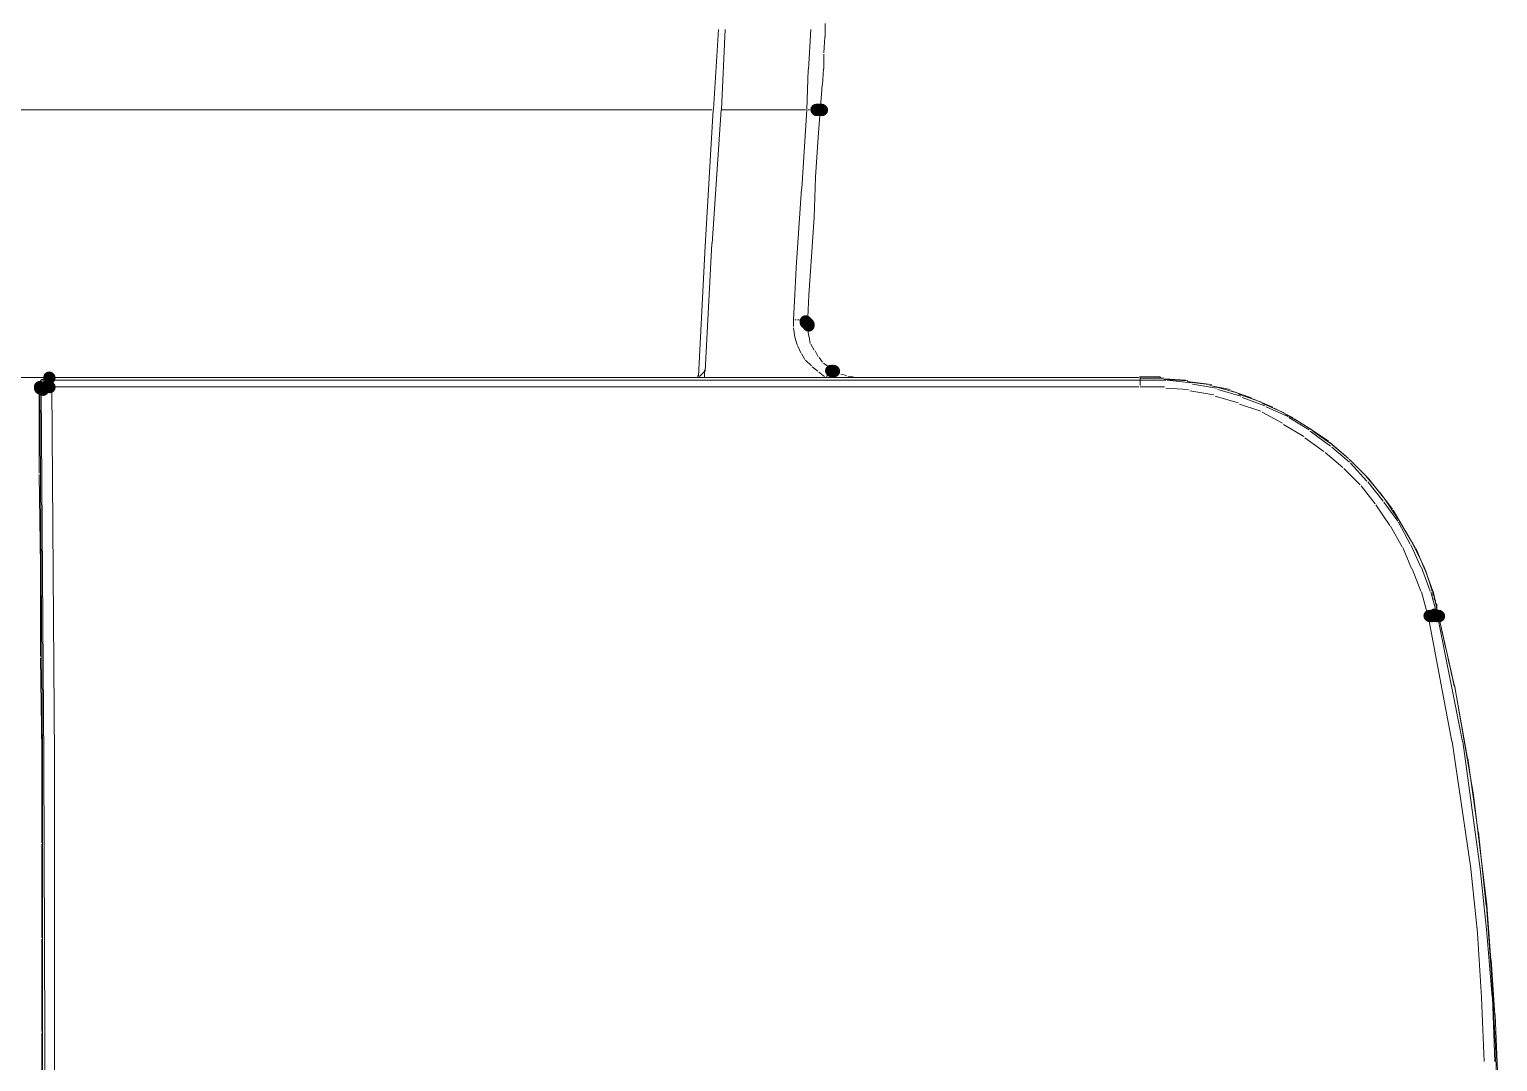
# Model space of a CAD drawing. Header units: millimetres. Extents: x 0 to 297, y 0 to 208.
# Drawn here: x 119.14 to 140.17, y 147.19 to 161.97 of the extents above; entities that cross this region are included whole.
import ezdxf

# ---------------------------------------------------------------- set-up
doc = ezdxf.new("R2010")
doc.units = ezdxf.units.MM

msp = doc.modelspace()

# ---------------------------------------------------------------- hatches: boundary and pattern name
h = msp.add_hatch(color=7)
h.dxf.hatch_style = 2
h.paths.add_polyline_path([(130.535539, 161.948406), (130.535539, 161.775897)])
h = msp.add_hatch(color=7)
h.dxf.hatch_style = 2
h.paths.add_polyline_path([(130.516489, 161.718394), (130.516489, 161.545886)])
h = msp.add_hatch(color=7)
h.dxf.hatch_style = 2
h.paths.add_polyline_path([(130.516489, 161.488383), (130.516489, 161.315875)])
h = msp.add_hatch(color=7)
h.dxf.hatch_style = 2
h.paths.add_polyline_path([(130.497439, 161.258372), (130.497439, 161.085864)])
h = msp.add_hatch(color=7)
edge = h.paths.add_edge_path(flags=0)
edge.add_spline(control_points=[(130.471999, 160.878567), (130.438454, 160.912112), (130.383562, 160.912112), (130.350017, 160.878567), (130.316472, 160.845022), (130.316472, 160.790131), (130.350017, 160.756586), (130.350017, 160.756586), (130.355662, 160.750941), (130.355662, 160.750941), (130.389207, 160.717396), (130.444099, 160.717396), (130.477644, 160.750941), (130.511189, 160.784486), (130.511189, 160.839378), (130.477644, 160.872923), (130.477644, 160.872923), (130.471999, 160.878567), (130.471999, 160.878567)], knot_values=[0, 0, 0, 0, 1, 1, 1, 2, 2, 2, 3, 3, 3, 4, 4, 4, 5, 5, 5, 6, 6, 6, 6], degree=3, periodic=1)
h = msp.add_hatch(color=7)
edge = h.paths.add_edge_path(flags=0)
edge.add_spline(control_points=[(130.491402, 160.878567), (130.457857, 160.912112), (130.402965, 160.912112), (130.36942, 160.878567), (130.335875, 160.845022), (130.335875, 160.790131), (130.36942, 160.756586), (130.36942, 160.756586), (130.375065, 160.750941), (130.375065, 160.750941), (130.40861, 160.717396), (130.463501, 160.717396), (130.497046, 160.750941), (130.530591, 160.784486), (130.530591, 160.839378), (130.497046, 160.872923), (130.497046, 160.872923), (130.491402, 160.878567), (130.491402, 160.878567)], knot_values=[0, 0, 0, 0, 1, 1, 1, 2, 2, 2, 3, 3, 3, 4, 4, 4, 5, 5, 5, 6, 6, 6, 6], degree=3, periodic=1)
h = msp.add_hatch(color=7)
edge = h.paths.add_edge_path(flags=0)
edge.add_spline(control_points=[(130.510452, 160.878567), (130.476907, 160.912112), (130.422015, 160.912112), (130.38847, 160.878567), (130.354925, 160.845022), (130.354925, 160.790131), (130.38847, 160.756586), (130.38847, 160.756586), (130.394115, 160.750941), (130.394115, 160.750941), (130.42766, 160.717396), (130.482551, 160.717396), (130.516096, 160.750941), (130.549641, 160.784486), (130.549641, 160.839378), (130.516096, 160.872923), (130.516096, 160.872923), (130.510452, 160.878567), (130.510452, 160.878567)], knot_values=[0, 0, 0, 0, 1, 1, 1, 2, 2, 2, 3, 3, 3, 4, 4, 4, 5, 5, 5, 6, 6, 6, 6], degree=3, periodic=1)
h = msp.add_hatch(color=7)
edge = h.paths.add_edge_path(flags=0)
edge.add_spline(control_points=[(130.510452, 160.878567), (130.476907, 160.912112), (130.422015, 160.912112), (130.38847, 160.878567), (130.354925, 160.845022), (130.354925, 160.790131), (130.38847, 160.756586), (130.38847, 160.756586), (130.394115, 160.750941), (130.394115, 160.750941), (130.42766, 160.717396), (130.482551, 160.717396), (130.516096, 160.750941), (130.549641, 160.784486), (130.549641, 160.839378), (130.516096, 160.872923), (130.516096, 160.872923), (130.510452, 160.878567), (130.510452, 160.878567)], knot_values=[0, 0, 0, 0, 1, 1, 1, 2, 2, 2, 3, 3, 3, 4, 4, 4, 5, 5, 5, 6, 6, 6, 6], degree=3, periodic=1)
h = msp.add_hatch(color=7)
edge = h.paths.add_edge_path(flags=0)
edge.add_spline(control_points=[(130.529502, 160.878567), (130.495957, 160.912112), (130.441065, 160.912112), (130.40752, 160.878567), (130.373975, 160.845022), (130.373975, 160.790131), (130.40752, 160.756586), (130.40752, 160.756586), (130.413165, 160.750941), (130.413165, 160.750941), (130.44671, 160.717396), (130.501601, 160.717396), (130.535146, 160.750941), (130.568691, 160.784486), (130.568691, 160.839378), (130.535146, 160.872923), (130.535146, 160.872923), (130.529502, 160.878567), (130.529502, 160.878567)], knot_values=[0, 0, 0, 0, 1, 1, 1, 2, 2, 2, 3, 3, 3, 4, 4, 4, 5, 5, 5, 6, 6, 6, 6], degree=3, periodic=1)
h = msp.add_hatch(color=7)
edge = h.paths.add_edge_path(flags=0)
edge.add_spline(control_points=[(130.529502, 160.878567), (130.495957, 160.912112), (130.441065, 160.912112), (130.40752, 160.878567), (130.373975, 160.845022), (130.373975, 160.790131), (130.40752, 160.756586), (130.40752, 160.756586), (130.413165, 160.750941), (130.413165, 160.750941), (130.44671, 160.717396), (130.501601, 160.717396), (130.535146, 160.750941), (130.568691, 160.784486), (130.568691, 160.839378), (130.535146, 160.872923), (130.535146, 160.872923), (130.529502, 160.878567), (130.529502, 160.878567)], knot_values=[0, 0, 0, 0, 1, 1, 1, 2, 2, 2, 3, 3, 3, 4, 4, 4, 5, 5, 5, 6, 6, 6, 6], degree=3, periodic=1)
h = msp.add_hatch(color=7)
edge = h.paths.add_edge_path(flags=0)
edge.add_spline(control_points=[(130.548905, 160.878567), (130.51536, 160.912112), (130.460468, 160.912112), (130.426923, 160.878567), (130.393378, 160.845022), (130.393378, 160.790131), (130.426923, 160.756586), (130.426923, 160.756586), (130.432567, 160.750941), (130.432567, 160.750941), (130.466112, 160.717396), (130.521004, 160.717396), (130.554549, 160.750941), (130.588094, 160.784486), (130.588094, 160.839378), (130.554549, 160.872923), (130.554549, 160.872923), (130.548905, 160.878567), (130.548905, 160.878567)], knot_values=[0, 0, 0, 0, 1, 1, 1, 2, 2, 2, 3, 3, 3, 4, 4, 4, 5, 5, 5, 6, 6, 6, 6], degree=3, periodic=1)
h = msp.add_hatch(color=7)
edge = h.paths.add_edge_path(flags=0)
edge.add_spline(control_points=[(130.548905, 160.878567), (130.51536, 160.912112), (130.460468, 160.912112), (130.426923, 160.878567), (130.393378, 160.845022), (130.393378, 160.790131), (130.426923, 160.756586), (130.426923, 160.756586), (130.432567, 160.750941), (130.432567, 160.750941), (130.466112, 160.717396), (130.521004, 160.717396), (130.554549, 160.750941), (130.588094, 160.784486), (130.588094, 160.839378), (130.554549, 160.872923), (130.554549, 160.872923), (130.548905, 160.878567), (130.548905, 160.878567)], knot_values=[0, 0, 0, 0, 1, 1, 1, 2, 2, 2, 3, 3, 3, 4, 4, 4, 5, 5, 5, 6, 6, 6, 6], degree=3, periodic=1)
h = msp.add_hatch(color=7)
edge = h.paths.add_edge_path(flags=0)
edge.add_spline(control_points=[(130.548905, 160.878567), (130.51536, 160.912112), (130.460468, 160.912112), (130.426923, 160.878567), (130.393378, 160.845022), (130.393378, 160.790131), (130.426923, 160.756586), (130.426923, 160.756586), (130.432567, 160.750941), (130.432567, 160.750941), (130.466112, 160.717396), (130.521004, 160.717396), (130.554549, 160.750941), (130.588094, 160.784486), (130.588094, 160.839378), (130.554549, 160.872923), (130.554549, 160.872923), (130.548905, 160.878567), (130.548905, 160.878567)], knot_values=[0, 0, 0, 0, 1, 1, 1, 2, 2, 2, 3, 3, 3, 4, 4, 4, 5, 5, 5, 6, 6, 6, 6], degree=3, periodic=1)
h = msp.add_hatch(color=7)
h.dxf.hatch_style = 2
h.paths.add_polyline_path([(130.478036, 161.009311), (130.478036, 160.836803)])
h = msp.add_hatch(color=7)
h.dxf.hatch_style = 2
h.paths.add_polyline_path([(130.401483, 159.936161), (130.401483, 159.763653)])
h = msp.add_hatch(color=7)
h.dxf.hatch_style = 2
h.paths.add_polyline_path([(130.382433, 159.361133), (130.382433, 159.188625)])
h = msp.add_hatch(color=7)
h.dxf.hatch_style = 2
h.paths.add_polyline_path([(130.343981, 158.805156), (130.343981, 158.632647)])
h = msp.add_hatch(color=7)
h.dxf.hatch_style = 2
h.paths.add_polyline_path([(130.305528, 158.249531), (130.305528, 158.077022)])
h = msp.add_hatch(color=7)
edge = h.paths.add_edge_path(flags=0)
edge.add_spline(control_points=[(130.316896, 157.852258), (130.282286, 157.884704), (130.227423, 157.882934), (130.194977, 157.848325), (130.162531, 157.813716), (130.164301, 157.758852), (130.19891, 157.726406), (130.19891, 157.726406), (130.204554, 157.721115), (130.204554, 157.721115), (130.239164, 157.688669), (130.294027, 157.690438), (130.326473, 157.725048), (130.358919, 157.759657), (130.357149, 157.81452), (130.32254, 157.846966), (130.32254, 157.846966), (130.316896, 157.852258), (130.316896, 157.852258)], knot_values=[0, 0, 0, 0, 1, 1, 1, 2, 2, 2, 3, 3, 3, 4, 4, 4, 5, 5, 5, 6, 6, 6, 6], degree=3, periodic=1)
h = msp.add_hatch(color=7)
edge = h.paths.add_edge_path(flags=0)
edge.add_spline(control_points=[(130.318894, 157.831273), (130.285349, 157.864818), (130.230457, 157.864818), (130.196912, 157.831273), (130.163367, 157.797728), (130.163367, 157.742836), (130.196912, 157.709291), (130.196912, 157.709291), (130.202556, 157.703647), (130.202556, 157.703647), (130.236101, 157.670102), (130.290993, 157.670102), (130.324538, 157.703647), (130.358083, 157.737192), (130.358083, 157.792083), (130.324538, 157.825628), (130.324538, 157.825628), (130.318894, 157.831273), (130.318894, 157.831273)], knot_values=[0, 0, 0, 0, 1, 1, 1, 2, 2, 2, 3, 3, 3, 4, 4, 4, 5, 5, 5, 6, 6, 6, 6], degree=3, periodic=1)
h = msp.add_hatch(color=7)
edge = h.paths.add_edge_path(flags=0)
edge.add_spline(control_points=[(130.337944, 157.831273), (130.304399, 157.864818), (130.249507, 157.864818), (130.215962, 157.831273), (130.182417, 157.797728), (130.182417, 157.742836), (130.215962, 157.709291), (130.215962, 157.709291), (130.221606, 157.703647), (130.221606, 157.703647), (130.255151, 157.670102), (130.310043, 157.670102), (130.343588, 157.703647), (130.377133, 157.737192), (130.377133, 157.792083), (130.343588, 157.825628), (130.343588, 157.825628), (130.337944, 157.831273), (130.337944, 157.831273)], knot_values=[0, 0, 0, 0, 1, 1, 1, 2, 2, 2, 3, 3, 3, 4, 4, 4, 5, 5, 5, 6, 6, 6, 6], degree=3, periodic=1)
h = msp.add_hatch(color=7)
edge = h.paths.add_edge_path(flags=0)
edge.add_spline(control_points=[(130.337944, 157.831273), (130.304399, 157.864818), (130.249507, 157.864818), (130.215962, 157.831273), (130.182417, 157.797728), (130.182417, 157.742836), (130.215962, 157.709291), (130.215962, 157.709291), (130.221606, 157.703647), (130.221606, 157.703647), (130.255151, 157.670102), (130.310043, 157.670102), (130.343588, 157.703647), (130.377133, 157.737192), (130.377133, 157.792083), (130.343588, 157.825628), (130.343588, 157.825628), (130.337944, 157.831273), (130.337944, 157.831273)], knot_values=[0, 0, 0, 0, 1, 1, 1, 2, 2, 2, 3, 3, 3, 4, 4, 4, 5, 5, 5, 6, 6, 6, 6], degree=3, periodic=1)
h = msp.add_hatch(color=7)
edge = h.paths.add_edge_path(flags=0)
edge.add_spline(control_points=[(130.354996, 157.794755), (130.320386, 157.827201), (130.265523, 157.825431), (130.233077, 157.790822), (130.200631, 157.756213), (130.202401, 157.70135), (130.23701, 157.668904), (130.23701, 157.668904), (130.242654, 157.663612), (130.242654, 157.663612), (130.277264, 157.631166), (130.332127, 157.632936), (130.364573, 157.667545), (130.397019, 157.702154), (130.395249, 157.757017), (130.36064, 157.789463), (130.36064, 157.789463), (130.354996, 157.794755), (130.354996, 157.794755)], knot_values=[0, 0, 0, 0, 1, 1, 1, 2, 2, 2, 3, 3, 3, 4, 4, 4, 5, 5, 5, 6, 6, 6, 6], degree=3, periodic=1)
h = msp.add_hatch(color=7)
edge = h.paths.add_edge_path(flags=0)
edge.add_spline(control_points=[(130.356994, 157.812223), (130.323449, 157.845768), (130.268557, 157.845768), (130.235012, 157.812223), (130.201467, 157.778678), (130.201467, 157.723786), (130.235012, 157.690241), (130.235012, 157.690241), (130.240656, 157.684597), (130.240656, 157.684597), (130.274201, 157.651052), (130.329093, 157.651052), (130.362638, 157.684597), (130.396183, 157.718142), (130.396183, 157.773033), (130.362638, 157.806578), (130.362638, 157.806578), (130.356994, 157.812223), (130.356994, 157.812223)], knot_values=[0, 0, 0, 0, 1, 1, 1, 2, 2, 2, 3, 3, 3, 4, 4, 4, 5, 5, 5, 6, 6, 6, 6], degree=3, periodic=1)
h = msp.add_hatch(color=7)
h.dxf.hatch_style = 2
h.paths.add_polyline_path([(130.286478, 157.751056), (130.286478, 157.578547)])
h = msp.add_hatch(color=7)
h.dxf.hatch_style = 2
h.paths.add_polyline_path([(130.305528, 157.655453), (130.305528, 157.482944)])
h = msp.add_hatch(color=7)
h.dxf.hatch_style = 2
h.paths.add_polyline_path([(130.324931, 157.559497), (130.324931, 157.386989)])
h = msp.add_hatch(color=7)
h.dxf.hatch_style = 2
h.paths.add_polyline_path([(130.382433, 157.463542), (130.382433, 157.291033)])
h = msp.add_hatch(color=7)
h.dxf.hatch_style = 2
h.paths.add_polyline_path([(130.439936, 157.367939), (130.439936, 157.195431)])
h = msp.add_hatch(color=7)
h.dxf.hatch_style = 2
h.paths.add_polyline_path([(130.497439, 157.291033), (130.497439, 157.118525)])
h = msp.add_hatch(color=7)
edge = h.paths.add_edge_path(flags=0)
edge.add_spline(control_points=[(119.49038, 157.045637), (119.456835, 157.079182), (119.401943, 157.079182), (119.368398, 157.045637), (119.334853, 157.012092), (119.334853, 156.9572), (119.368398, 156.923655), (119.368398, 156.923655), (119.374042, 156.918011), (119.374042, 156.918011), (119.407587, 156.884466), (119.462479, 156.884466), (119.496024, 156.918011), (119.529569, 156.951556), (119.529569, 157.006447), (119.496024, 157.039992), (119.496024, 157.039992), (119.49038, 157.045637), (119.49038, 157.045637)], knot_values=[0, 0, 0, 0, 1, 1, 1, 2, 2, 2, 3, 3, 3, 4, 4, 4, 5, 5, 5, 6, 6, 6, 6], degree=3, periodic=1)
h = msp.add_hatch(color=7)
edge = h.paths.add_edge_path(flags=0)
edge.add_spline(control_points=[(130.68296, 157.14124), (130.649415, 157.174785), (130.594524, 157.174785), (130.560979, 157.14124), (130.527434, 157.107695), (130.527434, 157.052803), (130.560979, 157.019258), (130.560979, 157.019258), (130.566623, 157.013613), (130.566623, 157.013613), (130.600168, 156.980068), (130.65506, 156.980068), (130.688605, 157.013613), (130.72215, 157.047158), (130.72215, 157.10205), (130.688605, 157.135595), (130.688605, 157.135595), (130.68296, 157.14124), (130.68296, 157.14124)], knot_values=[0, 0, 0, 0, 1, 1, 1, 2, 2, 2, 3, 3, 3, 4, 4, 4, 5, 5, 5, 6, 6, 6, 6], degree=3, periodic=1)
h = msp.add_hatch(color=7)
edge = h.paths.add_edge_path(flags=0)
edge.add_spline(control_points=[(130.70201, 157.14124), (130.668465, 157.174785), (130.613574, 157.174785), (130.580029, 157.14124), (130.546484, 157.107695), (130.546484, 157.052803), (130.580029, 157.019258), (130.580029, 157.019258), (130.585673, 157.013613), (130.585673, 157.013613), (130.619218, 156.980068), (130.67411, 156.980068), (130.707655, 157.013613), (130.7412, 157.047158), (130.7412, 157.10205), (130.707655, 157.135595), (130.707655, 157.135595), (130.70201, 157.14124), (130.70201, 157.14124)], knot_values=[0, 0, 0, 0, 1, 1, 1, 2, 2, 2, 3, 3, 3, 4, 4, 4, 5, 5, 5, 6, 6, 6, 6], degree=3, periodic=1)
h = msp.add_hatch(color=7)
edge = h.paths.add_edge_path(flags=0)
edge.add_spline(control_points=[(130.723348, 157.139241), (130.690902, 157.173851), (130.636039, 157.17562), (130.601429, 157.143174), (130.56682, 157.110728), (130.565051, 157.055865), (130.597497, 157.021256), (130.597497, 157.021256), (130.602788, 157.015611), (130.602788, 157.015611), (130.635234, 156.981002), (130.690098, 156.979233), (130.724707, 157.011679), (130.759316, 157.044125), (130.761086, 157.098988), (130.72864, 157.133597), (130.72864, 157.133597), (130.723348, 157.139241), (130.723348, 157.139241)], knot_values=[0, 0, 0, 0, 1, 1, 1, 2, 2, 2, 3, 3, 3, 4, 4, 4, 5, 5, 5, 6, 6, 6, 6], degree=3, periodic=1)
h = msp.add_hatch(color=7)
edge = h.paths.add_edge_path(flags=0)
edge.add_spline(control_points=[(130.723348, 157.139241), (130.690902, 157.173851), (130.636039, 157.17562), (130.601429, 157.143174), (130.56682, 157.110728), (130.565051, 157.055865), (130.597497, 157.021256), (130.597497, 157.021256), (130.602788, 157.015611), (130.602788, 157.015611), (130.635234, 156.981002), (130.690098, 156.979233), (130.724707, 157.011679), (130.759316, 157.044125), (130.761086, 157.098988), (130.72864, 157.133597), (130.72864, 157.133597), (130.723348, 157.139241), (130.723348, 157.139241)], knot_values=[0, 0, 0, 0, 1, 1, 1, 2, 2, 2, 3, 3, 3, 4, 4, 4, 5, 5, 5, 6, 6, 6, 6], degree=3, periodic=1)
h = msp.add_hatch(color=7)
edge = h.paths.add_edge_path(flags=0)
edge.add_spline(control_points=[(130.723348, 157.139241), (130.690902, 157.173851), (130.636039, 157.17562), (130.601429, 157.143174), (130.56682, 157.110728), (130.565051, 157.055865), (130.597497, 157.021256), (130.597497, 157.021256), (130.602788, 157.015611), (130.602788, 157.015611), (130.635234, 156.981002), (130.690098, 156.979233), (130.724707, 157.011679), (130.759316, 157.044125), (130.761086, 157.098988), (130.72864, 157.133597), (130.72864, 157.133597), (130.723348, 157.139241), (130.723348, 157.139241)], knot_values=[0, 0, 0, 0, 1, 1, 1, 2, 2, 2, 3, 3, 3, 4, 4, 4, 5, 5, 5, 6, 6, 6, 6], degree=3, periodic=1)
h = msp.add_hatch(color=7)
h.dxf.hatch_style = 2
h.paths.add_polyline_path([(130.573992, 157.233531), (130.573992, 157.061022)])
h = msp.add_hatch(color=7)
h.dxf.hatch_style = 2
h.paths.add_polyline_path([(130.7465, 157.137928), (130.7465, 156.965419)])
h = msp.add_hatch(color=7)
h.dxf.hatch_style = 2
h.paths.add_polyline_path([(130.842456, 157.099475), (130.842456, 156.926967)])
h = msp.add_hatch(color=7)
h.dxf.hatch_style = 2
h.paths.add_polyline_path([(135.365419, 157.061375), (135.365419, 156.888867)])
h = msp.add_hatch(color=7)
edge = h.paths.add_edge_path(flags=0)
edge.add_spline(control_points=[(119.353973, 156.913163), (119.319364, 156.945609), (119.264501, 156.943839), (119.232055, 156.90923), (119.199609, 156.874621), (119.201379, 156.819758), (119.235988, 156.787312), (119.235988, 156.787312), (119.241632, 156.78202), (119.241632, 156.78202), (119.276241, 156.749574), (119.331105, 156.751344), (119.363551, 156.785953), (119.395997, 156.820562), (119.394227, 156.875425), (119.359618, 156.907871), (119.359618, 156.907871), (119.353973, 156.913163), (119.353973, 156.913163)], knot_values=[0, 0, 0, 0, 1, 1, 1, 2, 2, 2, 3, 3, 3, 4, 4, 4, 5, 5, 5, 6, 6, 6, 6], degree=3, periodic=1)
h = msp.add_hatch(color=7)
edge = h.paths.add_edge_path(flags=0)
edge.add_spline(control_points=[(119.355971, 156.892178), (119.322426, 156.925723), (119.267535, 156.925723), (119.23399, 156.892178), (119.200445, 156.858633), (119.200445, 156.803742), (119.23399, 156.770197), (119.23399, 156.770197), (119.239634, 156.764552), (119.239634, 156.764552), (119.273179, 156.731007), (119.328071, 156.731007), (119.361616, 156.764552), (119.395161, 156.798097), (119.395161, 156.852989), (119.361616, 156.886534), (119.361616, 156.886534), (119.355971, 156.892178), (119.355971, 156.892178)], knot_values=[0, 0, 0, 0, 1, 1, 1, 2, 2, 2, 3, 3, 3, 4, 4, 4, 5, 5, 5, 6, 6, 6, 6], degree=3, periodic=1)
h = msp.add_hatch(color=7)
edge = h.paths.add_edge_path(flags=0)
edge.add_spline(control_points=[(119.394424, 156.892178), (119.360879, 156.925723), (119.305987, 156.925723), (119.272442, 156.892178), (119.238897, 156.858633), (119.238897, 156.803742), (119.272442, 156.770197), (119.272442, 156.770197), (119.278087, 156.764552), (119.278087, 156.764552), (119.311632, 156.731007), (119.366524, 156.731007), (119.400069, 156.764552), (119.433614, 156.798097), (119.433614, 156.852989), (119.400069, 156.886534), (119.400069, 156.886534), (119.394424, 156.892178), (119.394424, 156.892178)], knot_values=[0, 0, 0, 0, 1, 1, 1, 2, 2, 2, 3, 3, 3, 4, 4, 4, 5, 5, 5, 6, 6, 6, 6], degree=3, periodic=1)
h = msp.add_hatch(color=7)
edge = h.paths.add_edge_path(flags=0)
edge.add_spline(control_points=[(119.394424, 156.892178), (119.360879, 156.925723), (119.305987, 156.925723), (119.272442, 156.892178), (119.238897, 156.858633), (119.238897, 156.803742), (119.272442, 156.770197), (119.272442, 156.770197), (119.278087, 156.764552), (119.278087, 156.764552), (119.311632, 156.731007), (119.366524, 156.731007), (119.400069, 156.764552), (119.433614, 156.798097), (119.433614, 156.852989), (119.400069, 156.886534), (119.400069, 156.886534), (119.394424, 156.892178), (119.394424, 156.892178)], knot_values=[0, 0, 0, 0, 1, 1, 1, 2, 2, 2, 3, 3, 3, 4, 4, 4, 5, 5, 5, 6, 6, 6, 6], degree=3, periodic=1)
h = msp.add_hatch(color=7)
edge = h.paths.add_edge_path(flags=0)
edge.add_spline(control_points=[(119.394424, 156.873128), (119.360879, 156.906673), (119.305987, 156.906673), (119.272442, 156.873128), (119.238897, 156.839583), (119.238897, 156.784692), (119.272442, 156.751147), (119.272442, 156.751147), (119.278087, 156.745502), (119.278087, 156.745502), (119.311632, 156.711957), (119.366524, 156.711957), (119.400069, 156.745502), (119.433614, 156.779047), (119.433614, 156.833939), (119.400069, 156.867484), (119.400069, 156.867484), (119.394424, 156.873128), (119.394424, 156.873128)], knot_values=[0, 0, 0, 0, 1, 1, 1, 2, 2, 2, 3, 3, 3, 4, 4, 4, 5, 5, 5, 6, 6, 6, 6], degree=3, periodic=1)
h = msp.add_hatch(color=7)
edge = h.paths.add_edge_path(flags=0)
edge.add_spline(control_points=[(119.413474, 156.892178), (119.379929, 156.925723), (119.325037, 156.925723), (119.291492, 156.892178), (119.257947, 156.858633), (119.257947, 156.803742), (119.291492, 156.770197), (119.291492, 156.770197), (119.297137, 156.764552), (119.297137, 156.764552), (119.330682, 156.731007), (119.385574, 156.731007), (119.419119, 156.764552), (119.452664, 156.798097), (119.452664, 156.852989), (119.419119, 156.886534), (119.419119, 156.886534), (119.413474, 156.892178), (119.413474, 156.892178)], knot_values=[0, 0, 0, 0, 1, 1, 1, 2, 2, 2, 3, 3, 3, 4, 4, 4, 5, 5, 5, 6, 6, 6, 6], degree=3, periodic=1)
h = msp.add_hatch(color=7)
edge = h.paths.add_edge_path(flags=0)
edge.add_spline(control_points=[(119.430879, 156.913163), (119.39627, 156.945609), (119.341407, 156.943839), (119.30896, 156.90923), (119.276514, 156.874621), (119.278284, 156.819758), (119.312893, 156.787312), (119.312893, 156.787312), (119.318538, 156.78202), (119.318538, 156.78202), (119.353147, 156.749574), (119.40801, 156.751344), (119.440456, 156.785953), (119.472902, 156.820562), (119.471132, 156.875425), (119.436523, 156.907871), (119.436523, 156.907871), (119.430879, 156.913163), (119.430879, 156.913163)], knot_values=[0, 0, 0, 0, 1, 1, 1, 2, 2, 2, 3, 3, 3, 4, 4, 4, 5, 5, 5, 6, 6, 6, 6], degree=3, periodic=1)
h = msp.add_hatch(color=7)
edge = h.paths.add_edge_path(flags=0)
edge.add_spline(control_points=[(119.488382, 156.913163), (119.453773, 156.945609), (119.398909, 156.943839), (119.366463, 156.90923), (119.334017, 156.874621), (119.335787, 156.819758), (119.370396, 156.787312), (119.370396, 156.787312), (119.376041, 156.78202), (119.376041, 156.78202), (119.41065, 156.749574), (119.465513, 156.751344), (119.497959, 156.785953), (119.530405, 156.820562), (119.528635, 156.875425), (119.494026, 156.907871), (119.494026, 156.907871), (119.488382, 156.913163), (119.488382, 156.913163)], knot_values=[0, 0, 0, 0, 1, 1, 1, 2, 2, 2, 3, 3, 3, 4, 4, 4, 5, 5, 5, 6, 6, 6, 6], degree=3, periodic=1)
h = msp.add_hatch(color=7)
h.dxf.hatch_style = 2
h.paths.add_polyline_path([(135.729486, 157.022922), (135.729486, 156.850414)])
h = msp.add_hatch(color=7)
h.dxf.hatch_style = 2
h.paths.add_polyline_path([(136.074503, 156.965419), (136.074503, 156.792911)])
h = msp.add_hatch(color=7)
h.dxf.hatch_style = 2
h.paths.add_polyline_path([(136.438569, 156.850414), (136.438569, 156.677906)])
h = msp.add_hatch(color=7)
h.dxf.hatch_style = 2
h.paths.add_polyline_path([(136.783586, 156.716358), (136.783586, 156.54385)])
h = msp.add_hatch(color=7)
h.dxf.hatch_style = 2
h.paths.add_polyline_path([(137.109553, 156.5629), (137.109553, 156.390392)])
h = msp.add_hatch(color=7)
h.dxf.hatch_style = 2
h.paths.add_polyline_path([(137.435167, 156.371342), (137.435167, 156.198833)])
h = msp.add_hatch(color=7)
h.dxf.hatch_style = 2
h.paths.add_polyline_path([(137.741731, 156.160381), (137.741731, 155.987872)])
h = msp.add_hatch(color=7)
h.dxf.hatch_style = 2
h.paths.add_polyline_path([(138.029244, 155.911319), (138.029244, 155.738811)])
h = msp.add_hatch(color=7)
h.dxf.hatch_style = 2
h.paths.add_polyline_path([(119.285456, 155.681308), (119.285456, 155.5088)])
h = msp.add_hatch(color=7)
h.dxf.hatch_style = 2
h.paths.add_polyline_path([(138.297708, 155.642856), (138.297708, 155.470347)])
h = msp.add_hatch(color=7)
h.dxf.hatch_style = 2
h.paths.add_polyline_path([(138.527719, 155.355342), (138.527719, 155.182833)])
h = msp.add_hatch(color=7)
h.dxf.hatch_style = 2
h.paths.add_polyline_path([(138.738328, 155.048778), (138.738328, 154.876269)])
h = msp.add_hatch(color=7)
h.dxf.hatch_style = 2
h.paths.add_polyline_path([(138.930239, 154.723164), (138.930239, 154.550656)])
h = msp.add_hatch(color=7)
h.dxf.hatch_style = 2
h.paths.add_polyline_path([(119.365496, 154.353237), (119.243515, 154.231255)])
h = msp.add_hatch(color=7)
h.dxf.hatch_style = 2
h.paths.add_polyline_path([(139.102747, 154.378147), (139.102747, 154.205639)])
h = msp.add_hatch(color=7)
h.dxf.hatch_style = 2
h.paths.add_polyline_path([(139.236803, 154.014081), (139.236803, 153.841572)])
h = msp.add_hatch(color=7)
edge = h.paths.add_edge_path(flags=0)
edge.add_spline(control_points=[(139.247818, 153.635858), (139.213209, 153.668304), (139.158345, 153.666534), (139.125899, 153.631925), (139.093453, 153.597316), (139.095223, 153.542452), (139.129832, 153.510006), (139.129832, 153.510006), (139.135477, 153.504715), (139.135477, 153.504715), (139.170086, 153.472269), (139.224949, 153.474038), (139.257395, 153.508648), (139.289841, 153.543257), (139.288071, 153.59812), (139.253462, 153.630566), (139.253462, 153.630566), (139.247818, 153.635858), (139.247818, 153.635858)], knot_values=[0, 0, 0, 0, 1, 1, 1, 2, 2, 2, 3, 3, 3, 4, 4, 4, 5, 5, 5, 6, 6, 6, 6], degree=3, periodic=1)
h = msp.add_hatch(color=7)
edge = h.paths.add_edge_path(flags=0)
edge.add_spline(control_points=[(139.266868, 153.635858), (139.232259, 153.668304), (139.177395, 153.666534), (139.144949, 153.631925), (139.112503, 153.597316), (139.114273, 153.542452), (139.148882, 153.510006), (139.148882, 153.510006), (139.154527, 153.504715), (139.154527, 153.504715), (139.189136, 153.472269), (139.243999, 153.474038), (139.276445, 153.508648), (139.308891, 153.543257), (139.307121, 153.59812), (139.272512, 153.630566), (139.272512, 153.630566), (139.266868, 153.635858), (139.266868, 153.635858)], knot_values=[0, 0, 0, 0, 1, 1, 1, 2, 2, 2, 3, 3, 3, 4, 4, 4, 5, 5, 5, 6, 6, 6, 6], degree=3, periodic=1)
h = msp.add_hatch(color=7)
edge = h.paths.add_edge_path(flags=0)
edge.add_spline(control_points=[(139.286271, 153.635858), (139.251661, 153.668304), (139.196798, 153.666534), (139.164352, 153.631925), (139.131906, 153.597316), (139.133676, 153.542452), (139.168285, 153.510006), (139.168285, 153.510006), (139.173929, 153.504715), (139.173929, 153.504715), (139.208539, 153.472269), (139.263402, 153.474038), (139.295848, 153.508648), (139.328294, 153.543257), (139.326524, 153.59812), (139.291915, 153.630566), (139.291915, 153.630566), (139.286271, 153.635858), (139.286271, 153.635858)], knot_values=[0, 0, 0, 0, 1, 1, 1, 2, 2, 2, 3, 3, 3, 4, 4, 4, 5, 5, 5, 6, 6, 6, 6], degree=3, periodic=1)
h = msp.add_hatch(color=7)
edge = h.paths.add_edge_path(flags=0)
edge.add_spline(control_points=[(139.326369, 153.653326), (139.292824, 153.686871), (139.237932, 153.686871), (139.204387, 153.653326), (139.170842, 153.619781), (139.170842, 153.564889), (139.204387, 153.531344), (139.204387, 153.531344), (139.210031, 153.525699), (139.210031, 153.525699), (139.243576, 153.492154), (139.298468, 153.492154), (139.332013, 153.525699), (139.365558, 153.559244), (139.365558, 153.614136), (139.332013, 153.647681), (139.332013, 153.647681), (139.326369, 153.653326), (139.326369, 153.653326)], knot_values=[0, 0, 0, 0, 1, 1, 1, 2, 2, 2, 3, 3, 3, 4, 4, 4, 5, 5, 5, 6, 6, 6, 6], degree=3, periodic=1)
h = msp.add_hatch(color=7)
edge = h.paths.add_edge_path(flags=0)
edge.add_spline(control_points=[(139.343773, 153.635858), (139.309164, 153.668304), (139.254301, 153.666534), (139.221855, 153.631925), (139.189409, 153.597316), (139.191179, 153.542452), (139.225788, 153.510006), (139.225788, 153.510006), (139.231432, 153.504715), (139.231432, 153.504715), (139.266041, 153.472269), (139.320905, 153.474038), (139.353351, 153.508648), (139.385797, 153.543257), (139.384027, 153.59812), (139.349418, 153.630566), (139.349418, 153.630566), (139.343773, 153.635858), (139.343773, 153.635858)], knot_values=[0, 0, 0, 0, 1, 1, 1, 2, 2, 2, 3, 3, 3, 4, 4, 4, 5, 5, 5, 6, 6, 6, 6], degree=3, periodic=1)
h = msp.add_hatch(color=7)
edge = h.paths.add_edge_path(flags=0)
edge.add_spline(control_points=[(139.343773, 153.635858), (139.309164, 153.668304), (139.254301, 153.666534), (139.221855, 153.631925), (139.189409, 153.597316), (139.191179, 153.542452), (139.225788, 153.510006), (139.225788, 153.510006), (139.231432, 153.504715), (139.231432, 153.504715), (139.266041, 153.472269), (139.320905, 153.474038), (139.353351, 153.508648), (139.385797, 153.543257), (139.384027, 153.59812), (139.349418, 153.630566), (139.349418, 153.630566), (139.343773, 153.635858), (139.343773, 153.635858)], knot_values=[0, 0, 0, 0, 1, 1, 1, 2, 2, 2, 3, 3, 3, 4, 4, 4, 5, 5, 5, 6, 6, 6, 6], degree=3, periodic=1)
h = msp.add_hatch(color=7)
edge = h.paths.add_edge_path(flags=0)
edge.add_spline(control_points=[(139.362823, 153.635858), (139.328214, 153.668304), (139.273351, 153.666534), (139.240905, 153.631925), (139.208459, 153.597316), (139.210229, 153.542452), (139.244838, 153.510006), (139.244838, 153.510006), (139.250482, 153.504715), (139.250482, 153.504715), (139.285091, 153.472269), (139.339955, 153.474038), (139.372401, 153.508648), (139.404847, 153.543257), (139.403077, 153.59812), (139.368468, 153.630566), (139.368468, 153.630566), (139.362823, 153.635858), (139.362823, 153.635858)], knot_values=[0, 0, 0, 0, 1, 1, 1, 2, 2, 2, 3, 3, 3, 4, 4, 4, 5, 5, 5, 6, 6, 6, 6], degree=3, periodic=1)
h = msp.add_hatch(color=7)
edge = h.paths.add_edge_path(flags=0)
edge.add_spline(control_points=[(139.362823, 153.635858), (139.328214, 153.668304), (139.273351, 153.666534), (139.240905, 153.631925), (139.208459, 153.597316), (139.210229, 153.542452), (139.244838, 153.510006), (139.244838, 153.510006), (139.250482, 153.504715), (139.250482, 153.504715), (139.285091, 153.472269), (139.339955, 153.474038), (139.372401, 153.508648), (139.404847, 153.543257), (139.403077, 153.59812), (139.368468, 153.630566), (139.368468, 153.630566), (139.362823, 153.635858), (139.362823, 153.635858)], knot_values=[0, 0, 0, 0, 1, 1, 1, 2, 2, 2, 3, 3, 3, 4, 4, 4, 5, 5, 5, 6, 6, 6, 6], degree=3, periodic=1)
h = msp.add_hatch(color=7)
edge = h.paths.add_edge_path(flags=0)
edge.add_spline(control_points=[(139.362823, 153.635858), (139.328214, 153.668304), (139.273351, 153.666534), (139.240905, 153.631925), (139.208459, 153.597316), (139.210229, 153.542452), (139.244838, 153.510006), (139.244838, 153.510006), (139.250482, 153.504715), (139.250482, 153.504715), (139.285091, 153.472269), (139.339955, 153.474038), (139.372401, 153.508648), (139.404847, 153.543257), (139.403077, 153.59812), (139.368468, 153.630566), (139.368468, 153.630566), (139.362823, 153.635858), (139.362823, 153.635858)], knot_values=[0, 0, 0, 0, 1, 1, 1, 2, 2, 2, 3, 3, 3, 4, 4, 4, 5, 5, 5, 6, 6, 6, 6], degree=3, periodic=1)
h = msp.add_hatch(color=7)
edge = h.paths.add_edge_path(flags=0)
edge.add_spline(control_points=[(139.381873, 153.635858), (139.347264, 153.668304), (139.292401, 153.666534), (139.259955, 153.631925), (139.227509, 153.597316), (139.229279, 153.542452), (139.263888, 153.510006), (139.263888, 153.510006), (139.269532, 153.504715), (139.269532, 153.504715), (139.304141, 153.472269), (139.359005, 153.474038), (139.391451, 153.508648), (139.423897, 153.543257), (139.422127, 153.59812), (139.387518, 153.630566), (139.387518, 153.630566), (139.381873, 153.635858), (139.381873, 153.635858)], knot_values=[0, 0, 0, 0, 1, 1, 1, 2, 2, 2, 3, 3, 3, 4, 4, 4, 5, 5, 5, 6, 6, 6, 6], degree=3, periodic=1)
h = msp.add_hatch(color=7)
edge = h.paths.add_edge_path(flags=0)
edge.add_spline(control_points=[(139.381873, 153.635858), (139.347264, 153.668304), (139.292401, 153.666534), (139.259955, 153.631925), (139.227509, 153.597316), (139.229279, 153.542452), (139.263888, 153.510006), (139.263888, 153.510006), (139.269532, 153.504715), (139.269532, 153.504715), (139.304141, 153.472269), (139.359005, 153.474038), (139.391451, 153.508648), (139.423897, 153.543257), (139.422127, 153.59812), (139.387518, 153.630566), (139.387518, 153.630566), (139.381873, 153.635858), (139.381873, 153.635858)], knot_values=[0, 0, 0, 0, 1, 1, 1, 2, 2, 2, 3, 3, 3, 4, 4, 4, 5, 5, 5, 6, 6, 6, 6], degree=3, periodic=1)
h = msp.add_hatch(color=7)
h.dxf.hatch_style = 2
h.paths.add_polyline_path([(119.304858, 153.055583), (119.304858, 152.883075)])
h = msp.add_hatch(color=7)
h.dxf.hatch_style = 2
h.paths.add_polyline_path([(139.543367, 152.672467), (139.543367, 152.499958)])
h = msp.add_hatch(color=7)
h.dxf.hatch_style = 2
h.paths.add_polyline_path([(119.323556, 151.733372), (119.323556, 151.560864)])
h = msp.add_hatch(color=7)
h.dxf.hatch_style = 2
h.paths.add_polyline_path([(139.734925, 151.618367), (139.734925, 151.445858)])
h = msp.add_hatch(color=7)
h.dxf.hatch_style = 2
h.paths.add_polyline_path([(139.888383, 150.564267), (139.888383, 150.391758)])
h = msp.add_hatch(color=7)
h.dxf.hatch_style = 2
h.paths.add_polyline_path([(119.323908, 150.391758), (119.323908, 150.21925)])
h = msp.add_hatch(color=7)
h.dxf.hatch_style = 2
h.paths.add_polyline_path([(140.003389, 149.510167), (140.003389, 149.337658)])
h = msp.add_hatch(color=7)
h.dxf.hatch_style = 2
h.paths.add_polyline_path([(119.323908, 149.030742), (119.323908, 148.858233)])
h = msp.add_hatch(color=7)
h.dxf.hatch_style = 2
h.paths.add_polyline_path([(140.079942, 148.456067), (140.079942, 148.283558)])
h = msp.add_hatch(color=7)
h.dxf.hatch_style = 2
h.paths.add_polyline_path([(119.323908, 147.689481), (119.323908, 147.516972)])
h = msp.add_hatch(color=7)
h.dxf.hatch_style = 2
h.paths.add_polyline_path([(140.137444, 147.401967), (140.137444, 147.229458)])

# ---------------------------------------------------------------- linework, layer by layer
at = {"color": 7, "lineweight": 15}
for points in [[(129.011892, 161.967632), (128.93675, 160.818988)], [(129.107847, 161.967632), (129.051403, 160.818635)], [(130.334456, 161.967632), (130.297414, 161.394015)], [(130.516489, 161.63214), (130.534128, 161.860388)], [(130.535539, 161.862151), (130.535539, 162.05371)], [(130.516489, 161.402129), (130.516489, 161.61309)], [(130.296003, 161.392604), (130.277658, 160.818282)], [(130.497439, 161.172118), (130.515078, 161.400718)], [(130.478036, 160.923057), (130.496028, 161.170707)], [(70.001694, 160.817576), (128.916289, 160.817576)], [(128.935339, 160.817576), (128.821392, 158.863893)], [(129.050344, 160.817576), (128.9177, 158.902346)], [(129.050344, 160.817576), (130.257903, 160.817576)], [(130.276953, 160.817576), (130.201458, 159.688335)], [(130.315406, 160.817576), (130.296003, 160.817576)], [(130.353506, 160.817576), (130.334456, 160.817576)], [(130.391958, 160.817576), (130.372908, 160.817576)], [(130.439936, 160.424582), (130.476625, 160.921646)], [(130.401483, 159.849907), (130.438525, 160.423524)], [(130.382433, 159.274879), (130.400778, 159.849201)], [(130.2004, 159.686924), (130.124906, 158.557329)], [(130.343981, 158.718901), (130.381022, 159.273468)], [(128.820333, 158.862835), (128.725436, 157.004754)], [(128.916289, 158.900935), (128.821392, 157.081307)], [(130.305528, 158.163276), (130.342569, 158.717843)], [(130.123494, 158.556271), (130.105503, 158.17386)], [(130.104444, 158.172801), (130.086453, 157.809793)], [(130.286478, 157.741707), (130.304822, 158.162218)], [(130.085394, 157.808735), (130.085394, 157.712779)], [(130.085394, 157.693729), (130.101622, 157.562143)], [(130.123494, 157.808735), (130.104444, 157.808735)], [(130.161947, 157.808735), (130.142897, 157.808735)], [(130.161947, 157.808735), (130.183114, 157.806618)], [(130.2385, 157.789332), (130.21945, 157.789332)], [(130.286478, 157.664801), (130.286478, 157.722304)], [(130.305528, 157.569199), (130.290358, 157.661274)], [(130.104444, 157.559674), (130.136547, 157.450665)], [(130.324931, 157.473243), (130.309408, 157.565318)], [(130.382433, 157.377288), (130.334808, 157.463365)], [(130.142897, 157.444668), (130.191581, 157.338129)], [(130.2004, 157.329663), (130.248025, 157.243585)], [(130.439936, 157.281685), (130.392311, 157.36741)], [(130.497439, 157.204779), (130.451225, 157.270043)], [(128.820333, 157.080249), (128.738136, 156.998051)], [(128.810808, 157.090126), (128.810808, 157.070724), (128.810808, 157.051674), (128.810808, 157.032624), (128.810808, 157.013221), (128.810808, 156.994171)], [(130.257903, 157.233707), (130.3401, 157.15151)], [(130.353506, 157.137751), (130.434292, 157.076015)], [(130.449461, 157.061199), (130.530247, 156.999463)], [(130.573992, 157.147276), (130.512608, 157.18961)], [(130.650544, 157.090126), (130.589161, 157.132107)], [(130.621969, 157.061199), (130.597275, 157.036504)], [(130.7465, 157.051674), (130.668536, 157.072135)], [(130.842456, 157.013221), (130.764139, 157.033682)], [(119.429389, 156.984646), (79.526694, 156.984646)], [(119.419864, 156.994171), (119.400461, 156.994171), (119.381411, 156.975121), (119.362361, 156.975121), (119.342958, 156.955718), (119.323908, 156.955718), (119.304858, 156.936668), (119.304858, 156.917618), (119.285456, 156.898215), (119.285456, 156.879165), (119.285456, 156.860115), (119.285456, 156.840713)], [(119.285456, 156.840713), (119.285456, 155.614104)], [(119.294981, 156.88869), (119.294981, 156.86964)], [(119.294981, 156.850238), (119.305564, 156.820604)], [(119.294981, 156.850238), (119.333433, 151.541638)], [(119.314383, 156.927143), (119.3038, 156.897157)], [(119.323908, 156.840713), (119.323908, 156.821663), (119.304858, 156.821663)], [(119.457964, 156.955718), (119.438914, 156.955718), (119.419864, 156.955718), (119.400461, 156.955718), (119.381411, 156.936668), (119.362361, 156.936668), (119.362361, 156.917618), (119.342958, 156.898215), (119.323908, 156.879165), (119.323908, 156.860115), (119.323908, 156.840713)], [(119.352483, 156.946193), (119.331317, 156.944076)], [(119.390936, 156.965243), (119.369769, 156.963479)], [(119.400461, 156.994171), (119.381411, 156.994171), (119.381411, 156.975121)], [(119.409986, 156.850238), (119.390936, 156.850238)], [(119.419864, 156.994171), (119.400461, 156.994171)], [(119.429389, 156.984646), (135.029928, 156.984646)], [(119.429389, 156.984646), (119.454083, 156.959599)], [(119.467489, 156.850238), (119.448439, 156.850238)], [(119.467489, 156.946193), (119.467489, 156.86964)], [(119.467489, 156.850238), (135.029928, 156.850238)], [(119.467489, 156.850238), (119.505942, 151.541638)], [(135.048978, 156.946193), (119.486892, 156.946193)], [(128.714853, 157.013221), (128.714853, 156.994171)], [(130.583517, 157.022746), (130.558822, 156.998051)], [(130.938058, 156.994171), (130.861153, 156.994524)], [(135.384469, 156.975121), (135.346369, 156.975121), (135.326967, 156.994171), (135.288867, 156.994171), (135.269464, 156.994171), (135.250414, 156.994171), (135.211961, 156.994171), (135.192911, 156.994171), (135.154458, 156.994171), (135.135408, 156.994171), (135.096956, 156.994171), (135.077906, 156.994171), (135.039453, 156.994171)], [(135.048978, 156.984646), (135.048978, 156.86964)], [(135.048978, 156.946193), (135.413397, 156.946193)], [(135.048978, 156.850238), (135.393994, 156.850238)], [(135.365419, 156.975121), (135.058856, 156.975121)], [(135.729486, 156.936668), (135.384469, 156.956071)], [(135.393994, 156.965243), (135.700911, 156.946193)], [(135.413397, 156.831188), (135.739364, 156.811785)], [(135.432447, 156.946193), (135.777817, 156.90774)], [(135.719961, 156.927143), (136.026878, 156.888338)], [(136.074503, 156.879165), (135.748536, 156.917618)], [(135.796514, 156.88869), (136.141883, 156.830835)], [(136.045575, 156.86964), (136.333794, 156.811432)], [(136.438569, 156.76416), (136.092847, 156.860821)], [(119.314383, 156.812138), (119.352483, 151.522588)], [(135.758414, 156.792735), (136.103783, 156.734879)], [(136.122481, 156.716182), (136.449153, 156.619521)], [(136.160581, 156.812138), (136.487606, 156.715124)], [(136.352492, 156.792735), (136.641064, 156.695721)], [(136.783586, 156.630104), (136.456561, 156.746168)], [(136.505597, 156.697132), (136.832975, 156.580715)], [(136.659056, 156.677729), (136.947981, 156.561313)], [(137.109553, 156.476646), (136.800872, 156.612818)], [(136.467497, 156.601176), (136.775119, 156.504163)], [(136.793111, 156.486171), (137.083094, 156.330596)], [(136.850614, 156.563076), (137.159294, 156.426904)], [(136.965619, 156.543674), (137.2362, 156.407501)], [(137.435167, 156.285088), (137.125781, 156.460065)], [(137.176581, 156.409618), (137.466917, 156.234288)], [(137.100028, 156.313663), (137.390364, 156.138332)], [(137.253133, 156.390568), (137.505369, 156.233935)], [(137.741731, 156.074126), (137.451042, 156.269213)], [(137.483144, 156.21806), (137.774539, 156.003218)], [(137.521597, 156.21806), (137.774186, 156.042024)], [(137.406592, 156.122104), (137.678583, 155.926665)], [(138.029244, 155.825065), (137.756547, 156.059663)], [(137.789708, 156.026149), (138.024306, 155.830004)], [(137.789708, 155.988049), (138.043708, 155.772501)], [(137.694106, 155.911143), (137.947753, 155.695949)], [(138.039122, 155.81554), (138.255375, 155.598935)], [(138.297708, 155.556601), (138.043003, 155.81166)], [(119.285456, 155.595054), (119.304506, 154.292246)], [(137.962217, 155.681132), (138.197872, 155.445829)], [(138.058172, 155.758038), (138.294181, 155.502626)], [(138.268781, 155.585529), (138.467394, 155.348815)], [(138.211278, 155.432071), (138.410244, 155.175601)], [(138.307233, 155.489574), (138.52525, 155.214054)], [(138.527719, 155.269088), (138.309703, 155.544607)], [(138.422239, 155.16396), (138.622264, 154.867979)], [(138.479742, 155.336468), (138.659658, 155.098696)], [(138.537244, 155.20206), (138.736564, 154.925835)], [(138.738328, 154.962524), (138.538656, 155.258504)], [(138.6713, 155.087054), (138.833931, 154.809418)], [(138.930239, 154.63691), (138.748206, 154.952999)], [(138.6332, 154.857043), (138.796183, 154.560004)], [(138.748206, 154.914546), (138.911542, 154.597751)], [(138.843808, 154.79954), (138.987742, 154.540954)], [(138.805708, 154.550479), (138.932003, 154.251676)], [(138.920714, 154.588932), (139.065706, 154.271079)], [(139.102747, 154.291893), (138.938706, 154.62809)], [(138.997267, 154.531429), (139.123561, 154.232274)], [(119.304858, 154.291893), (119.304858, 152.988379)], [(138.939764, 154.243915), (139.066764, 153.925357)], [(139.073819, 154.262965), (139.201172, 153.925004)], [(139.236803, 153.927826), (139.109097, 154.28519)], [(139.131322, 154.224865), (139.221281, 153.943349)], [(139.073819, 153.917949), (139.164483, 153.578224)], [(139.207875, 153.917949), (139.298892, 153.578224)], [(139.255853, 153.812821), (139.255853, 153.831871), (139.255853, 153.850921), (139.255853, 153.870324), (139.236803, 153.870324), (139.236803, 153.889374), (139.236803, 153.908424), (139.236803, 153.927826), (139.217753, 153.946876)], [(139.313356, 153.58281), (139.241036, 153.923593)], [(139.313356, 153.58281), (139.313356, 153.60186), (139.313356, 153.62091), (139.313356, 153.640313), (139.294306, 153.659363), (139.294306, 153.678413), (139.294306, 153.697815), (139.294306, 153.716865), (139.294306, 153.735915), (139.275256, 153.755318), (139.275256, 153.774368), (139.275256, 153.793418), (139.255853, 153.812821)], [(139.169775, 153.572932), (139.510911, 151.775176)], [(139.265378, 153.592335), (139.244211, 153.590218)], [(139.303831, 153.572932), (139.664369, 151.775176)], [(139.543367, 152.56681), (139.524317, 152.662765), (139.505267, 152.739318), (139.485864, 152.835274), (139.466814, 152.911826), (139.447764, 153.007782), (139.428361, 153.084335), (139.409311, 153.160888), (139.390261, 153.256843), (139.370858, 153.333396), (139.351808, 153.429351), (139.332758, 153.505904), (139.313356, 153.58281)], [(139.543367, 152.586213), (139.317942, 153.578224)], [(119.304858, 152.969329), (119.323556, 151.647118)], [(139.734925, 151.532113), (139.546894, 152.582685)], [(139.552892, 152.557285), (139.818181, 151.008238)], [(139.514792, 151.771649), (139.780081, 149.953785)], [(139.667897, 151.771649), (139.914489, 149.953432)], [(119.323908, 151.647118), (119.323908, 150.324554)], [(119.333433, 151.541638), (119.333433, 146.251735)], [(119.352483, 151.522235), (119.371886, 146.232685)], [(119.505942, 151.541638), (119.505942, 146.251735)], [(139.888383, 150.478013), (139.737747, 151.52929)], [(139.821356, 151.005063), (140.010797, 149.435554)], [(119.323908, 150.305504), (119.323908, 148.96389)], [(140.003389, 149.423913), (139.8905, 150.475896)], [(139.782903, 149.950963), (139.876742, 149.033035)], [(139.917311, 149.950963), (140.01115, 149.033035)], [(140.079942, 148.369813), (140.0048, 149.422501)], [(140.012914, 149.433438), (140.069006, 148.64886)], [(119.323908, 148.944488), (119.323908, 147.622276)], [(139.878858, 149.030918), (139.935303, 148.112285)], [(140.012914, 149.030918), (140.088056, 148.112638)], [(140.070417, 148.647449), (140.126508, 147.863224)], [(140.137444, 147.315713), (140.081, 148.368754)], [(139.936361, 148.110874), (139.973756, 147.191888)], [(140.089819, 148.110874), (140.127214, 147.191888)], [(140.127919, 147.861813), (140.165314, 147.057832)], [(119.323908, 147.603226), (119.323908, 146.261613)], [(140.156847, 146.261613), (140.137797, 147.31536)]]:
    msp.add_lwpolyline(points, dxfattribs=at)

doc.saveas('drawing.dxf')
